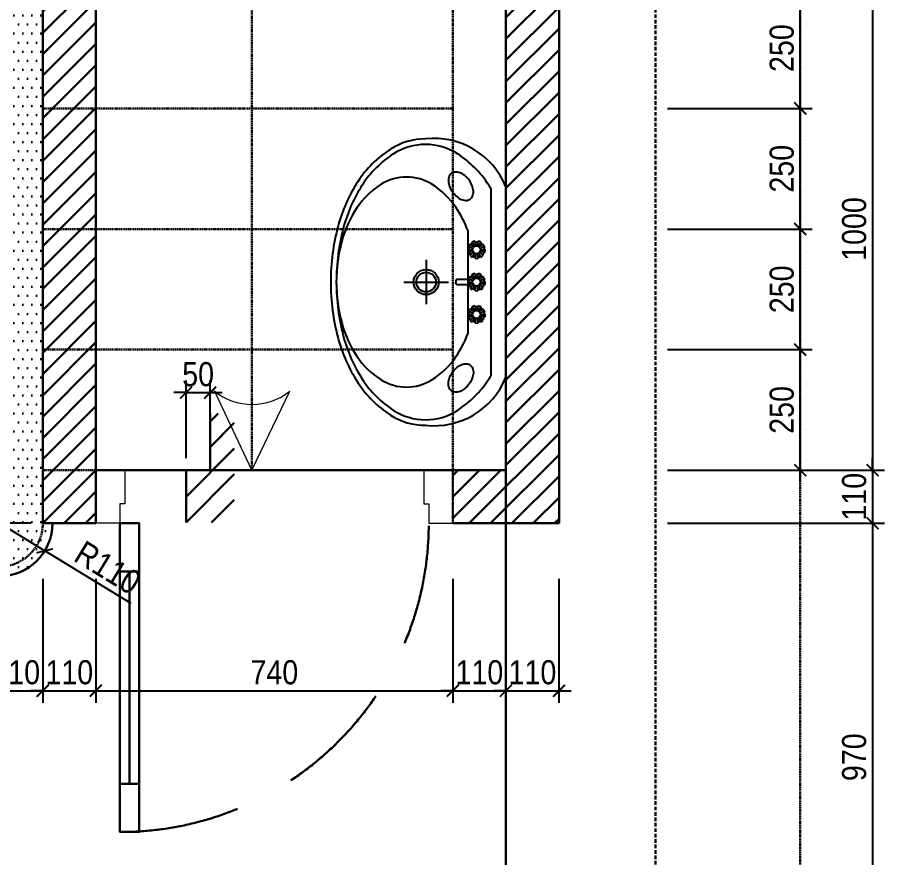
# Model space of a CAD drawing. Header units: millimetres. Extents: x -82962 to 19744, y -138000 to 4535.
# Drawn here: x -3158 to -1361, y -23119 to -21377 of the extents above; entities that cross this region are included whole.
import ezdxf

# ---------------------------------------------------------------- set-up
doc = ezdxf.new("R2010")
doc.units = ezdxf.units.MM
doc.header["$LTSCALE"] = 1000
doc.header["$MEASUREMENT"] = 0
doc.header["$PDMODE"] = 3
doc.linetypes.add('HIDDEN', pattern=[0.375, 0.25, -0.125])
doc.layers.get('0').update_dxf_attribs({"lineweight": 30})
doc.layers.get('DEFPOINTS').update_dxf_attribs({"color": 4, "lineweight": 30})
for name, color, linetype, lineweight in [('BANCONG', 42, 'Continuous', 13), ('I-SITE-BOUNDARY', 10, 'HIDDEN', 15), ('THAY', 4, 'Continuous', 30)]:
    doc.layers.add(name, color=color, linetype=linetype, lineweight=lineweight)
doc.layers.add('WC', color=8, linetype='Continuous')
doc.styles.add('ARIAL', font='arial.ttf', dxfattribs={"width": 0.85})
doc.dimstyles.new('DIM 1-100', dxfattribs={"dimscale": 0, "dimtxt": 2, "dimasz": 1, "dimexe": 1, "dimexo": 1, "dimgap": 0.5, "dimtad": 1, "dimdec": 4, "dimrnd": 1, "dimdsep": 46, "dimtxsty": 'ARIAL', "dimblk1": 'ARCHTICK', "dimblk2": 'ARCHTICK', "dimsah": 1, "dimcen": 2, "dimdle": 1, "dimclrd": 9, "dimclre": 9, "dimclrt": 1, "dimadec": 0, "dimazin": 0, "dimtfac": 1, "dimtdec": 4, "dimtix": 1, "dimtmove": 2, "dimatfit": 3, "dimldrblk": 'DOT', "dimfxl": 1, "dimtvp": 1, "dimtolj": 1, "dimarcsym": 0})

# ---------------------------------------------------------------- blocks, each defined once
blk = doc.blocks.new('muiten')
at = {"layer": 'BANCONG'}
for q in [(-445.5, -145.6), (-132.9, -146.8)]:
    blk.add_line((-288, 182), q, dxfattribs=at)
blk.add_arc((-289.9, -338.8), 248.1, 50.7233, 128.854, dxfattribs=at)
blk = doc.blocks.new('*U6')
blk.add_line((70, -100), (70, -540))
for points in [[(50, 0), (50, -640), (90, -640), (90, 0)], [(50, -100), (90, -100), (90, -540), (50, -540)]]:
    blk.add_lwpolyline(points, close=True)
at = {"linetype": 'HIDDEN'}
blk.add_arc((50, 0), 640, 270, 0, dxfattribs=at)
at = {"layer": 'I-SITE-BOUNDARY', "linetype": 'ByBlock'}
for points in [[(0, 110), (60, 110), (60, 40), (50, 40), (50, 0), (0, 0)], [(740, 110), (680, 110), (680, 40), (690, 40), (690, 0), (740, 0)]]:
    blk.add_lwpolyline(points, close=True, dxfattribs=at)
blk = doc.blocks.new('CR')
at = {"layer": 'WC'}
blk.add_line((-118, 218), (-118, 218), dxfattribs=at)
at = {"layer": 'WC', "color": 251}
for p, q in [((-31.4, 194.2), (-31.4, -194.2)), ((-79.1, 107.4), (-79.1, -107.4)), ((-62.1, 76.3), (-62.1, 76.3)), ((-165.4, 46), (-165.4, -46)), ((-211.4, 0), (-119.3, 0))]:
    blk.add_line(p, q, dxfattribs=at)
at = {"layer": 'WC', "color": 9}
for p, q in [((0, 197.4), (0, -197.4)), ((-104.1, 2.6), (-104.1, 0)), ((-104.1, -2.6), (-104.1, 0)), ((-79.1, 5.5), (-101.2, 5.5)), ((-79.1, -5.5), (-101.2, -5.5))]:
    blk.add_line(p, q, dxfattribs=at)
for points in [[(-166.8, 296.9, 0.143178), (-239.1, 275.7, 0.107175), (-307.2, 208, 0.078334), (-347.8, 116.7, 0.065639), (-363.2, 0)], [(-363.2, 0, 0.065639), (-347.8, -116.7, 0.078334), (-307.2, -208, 0.107175), (-239.1, -275.7, 0.143178), (-166.8, -296.9)]]:
    blk.add_lwpolyline(points, format="xyb", dxfattribs=at)
at = {"layer": 'WC', "color": 251}
for points in [[(-31.4, 194.2, 0.007157), (-36.1, 201.7, 0.107175), (-100.7, 266, 0.143178), (-166.8, 285.3, 0.143178), (-232.8, 266, 0.107175), (-297.5, 201.7, 0.078334), (-336.6, 113.7, 0.065639), (-351.6, 0)], [(-79.1, 107.4, 0.056362), (-103.1, 153.9, 0.107106), (-153.7, 202.7, 0.13951), (-206, 217.6, 0.13951), (-258.4, 202.7, 0.107106), (-309, 153.9, 0.079984), (-339.8, 86.6, 0.067673), (-351.6, 0)], [(-69.1, 68.5, 0.287577), (-69.5, 69.6, 0.063305), (-73.7, 71.9, 0.023946), (-77.8, 73.2)], [(-74.7, 78.6, 0.023946), (-71.5, 75.7, 0.063305), (-67.4, 73.3, 0.287577), (-66.3, 73.4)], [(-66.3, 73.4, 0.287577), (-65.9, 74.5, 0.063305), (-67.7, 78.9, 0.023946), (-69.9, 82.6)], [(-64.1, 84.7, 0.023946), (-63.5, 80.4, 0.063305), (-61.9, 75.9, 0.287577), (-61, 75.3)], [(-61, 75.3, 0.287577), (-60, 75.9, 0.063305), (-58.5, 80.4, 0.023946), (-57.9, 84.7)], [(-52.1, 82.6, 0.023946), (-54.3, 78.9, 0.063305), (-56, 74.5, 0.287577), (-55.7, 73.4)], [(-55.7, 73.4, 0.287577), (-54.6, 73.3, 0.063305), (-50.5, 75.7, 0.023946), (-47.3, 78.6)], [(-44.2, 73.2, 0.023946), (-48.3, 71.9, 0.063305), (-52.5, 69.6, 0.287577), (-52.9, 68.5)], [(-78.9, 67.1, 0.023946), (-74.5, 67, 0.063305), (-69.8, 67.7, 0.287577), (-69.1, 68.5)], [(-68.1, 63, 0.287577), (-69.1, 63.5, 0.063305), (-73.8, 62.6, 0.023946), (-77.8, 61)], [(-74.7, 55.6, 0.023946), (-71.3, 58.3, 0.063305), (-68.1, 61.9, 0.287577), (-68.1, 63)], [(-63.8, 59.4, 0.287577), (-64.9, 59.2, 0.063305), (-67.9, 55.4, 0.023946), (-69.9, 51.6)], [(-64.1, 49.5, 0.023946), (-63.2, 53.7, 0.063305), (-63.1, 58.5, 0.287577), (-63.8, 59.4)], [(-58.2, 59.4, 0.287577), (-58.9, 58.5, 0.063305), (-58.7, 53.7, 0.023946), (-57.9, 49.5)], [(-52, 51.6, 0.023946), (-54.1, 55.4, 0.063305), (-57.1, 59.2, 0.287577), (-58.2, 59.4)], [(-53.9, 63, 0.287577), (-53.8, 61.9, 0.063305), (-50.7, 58.3, 0.023946), (-47.3, 55.6)], [(-44.2, 61, 0.023946), (-48.2, 62.6, 0.063305), (-52.9, 63.5, 0.287577), (-53.9, 63)], [(-52.9, 68.5, 0.287577), (-52.1, 67.7, 0.063305), (-47.4, 67, 0.023946), (-43.1, 67.1)], [(-351.6, 0, 0.065639), (-336.6, -113.7, 0.078334), (-297.5, -201.7, 0.107175), (-232.8, -266, 0.143178), (-166.8, -285.3, 0.143178), (-100.7, -266, 0.107175), (-36.1, -201.7, 0.007157), (-31.4, -194.2)], [(-351.6, 0, 0.067673), (-339.8, -86.6, 0.079984), (-309, -153.9, 0.107106), (-258.4, -202.7, 0.13951), (-206, -217.6, 0.13951), (-153.7, -202.7, 0.107106), (-103.1, -153.9, 0.056362), (-79.1, -107.4)], [(-78.9, 0, 0.023946), (-74.5, -0.1, 0.063305), (-69.8, 0.6, 0.287577), (-69.1, 1.4)], [(-69.1, 1.4, 0.287577), (-69.5, 2.5, 0.063305), (-73.7, 4.8, 0.023946), (-77.8, 6.1)], [(-74.7, 11.5, 0.023946), (-71.5, 8.6, 0.063305), (-67.4, 6.1, 0.287577), (-66.3, 6.3)], [(-66.3, 6.3, 0.287577), (-65.9, 7.4, 0.063305), (-67.7, 11.8, 0.023946), (-69.9, 15.5)], [(-64.1, 17.6, 0.023946), (-63.5, 13.3, 0.063305), (-61.9, 8.8, 0.287577), (-61, 8.2)], [(-61, 8.2, 0.287577), (-60, 8.8, 0.063305), (-58.5, 13.3, 0.023946), (-57.9, 17.6)], [(-52.1, 15.5, 0.023946), (-54.3, 11.8, 0.063305), (-56, 7.4, 0.287577), (-55.7, 6.3)], [(-55.7, 6.3, 0.287577), (-54.6, 6.1, 0.063305), (-50.5, 8.6, 0.023946), (-47.3, 11.5)], [(-44.2, 6.1, 0.023946), (-48.3, 4.8, 0.063305), (-52.5, 2.5, 0.287577), (-52.9, 1.4)], [(-52.9, 1.4, 0.287577), (-52.1, 0.6, 0.063305), (-47.4, -0.1, 0.023946), (-43.1, 0)], [(-68.1, -4.1, 0.287577), (-69.1, -3.6, 0.063305), (-73.8, -4.5, 0.023946), (-77.8, -6.1)], [(-74.7, -11.5, 0.023946), (-71.3, -8.8, 0.063305), (-68.1, -5.2, 0.287577), (-68.1, -4.1)], [(-63.8, -7.7, 0.287577), (-64.9, -8, 0.063305), (-67.9, -11.7, 0.023946), (-69.9, -15.5)], [(-64.1, -17.6, 0.023946), (-63.2, -13.4, 0.063305), (-63.1, -8.6, 0.287577), (-63.8, -7.7)], [(-58.2, -7.7, 0.287577), (-58.9, -8.6, 0.063305), (-58.7, -13.4, 0.023946), (-57.9, -17.6)], [(-52, -15.5, 0.023946), (-54.1, -11.7, 0.063305), (-57.1, -8, 0.287577), (-58.2, -7.7)], [(-53.9, -4.1, 0.287577), (-53.8, -5.2, 0.063305), (-50.7, -8.8, 0.023946), (-47.3, -11.5)], [(-44.2, -6.1, 0.023946), (-48.2, -4.5, 0.063305), (-52.9, -3.6, 0.287577), (-53.9, -4.1)], [(-66.3, -60.8, 0.287577), (-65.9, -59.7, 0.063305), (-67.7, -55.3, 0.023946), (-69.9, -51.6)], [(-64.1, -49.5, 0.023946), (-63.5, -53.8, 0.063305), (-61.9, -58.3, 0.287577), (-61, -58.9)], [(-61, -58.9, 0.287577), (-60, -58.3, 0.063305), (-58.5, -53.8, 0.023946), (-57.9, -49.5)], [(-52.1, -51.6, 0.023946), (-54.3, -55.3, 0.063305), (-56, -59.7, 0.287577), (-55.7, -60.8)], [(-78.9, -67.1, 0.023946), (-74.5, -67.2, 0.063305), (-69.8, -66.5, 0.287577), (-69.1, -65.7)], [(-69.1, -65.7, 0.287577), (-69.5, -64.6, 0.063305), (-73.7, -62.4, 0.023946), (-77.8, -61)], [(-68.1, -71.2, 0.287577), (-69.1, -70.7, 0.063305), (-73.8, -71.6, 0.023946), (-77.8, -73.2)], [(-74.7, -55.6, 0.023946), (-71.5, -58.5, 0.063305), (-67.4, -61, 0.287577), (-66.3, -60.8)], [(-74.7, -78.6, 0.023946), (-71.3, -75.9, 0.063305), (-68.1, -72.4, 0.287577), (-68.1, -71.2)], [(-55.7, -60.8, 0.287577), (-54.6, -61, 0.063305), (-50.5, -58.5, 0.023946), (-47.3, -55.6)], [(-53.9, -71.2, 0.287577), (-53.8, -72.4, 0.063305), (-50.7, -75.9, 0.023946), (-47.3, -78.6)], [(-44.2, -73.2, 0.023946), (-48.2, -71.6, 0.063305), (-52.9, -70.7, 0.287577), (-53.9, -71.2)], [(-44.2, -61, 0.023946), (-48.3, -62.4, 0.063305), (-52.5, -64.6, 0.287577), (-52.9, -65.7)], [(-52.9, -65.7, 0.287577), (-52.1, -66.5, 0.063305), (-47.4, -67.2, 0.023946), (-43.1, -67.1)], [(-63.8, -74.8, 0.287577), (-64.9, -75.1, 0.063305), (-67.9, -78.8, 0.023946), (-69.9, -82.6)], [(-64.1, -84.7, 0.023946), (-63.2, -80.5, 0.063305), (-63.1, -75.7, 0.287577), (-63.8, -74.8)], [(-58.2, -74.8, 0.287577), (-58.9, -75.7, 0.063305), (-58.7, -80.5, 0.023946), (-57.9, -84.7)], [(-52, -82.6, 0.023946), (-54.1, -78.8, 0.063305), (-57.1, -75.1, 0.287577), (-58.2, -74.8)]]:
    blk.add_lwpolyline(points, format="xyb", dxfattribs=at)
at = {"layer": 'WC', "color": 9}
for points in [[(-112.8, 225.5, 0.144576), (-117.6, 219.3, 0.107176), (-119.2, 208.9, 0.07771), (-116.8, 198.1, 0.064887), (-110.5, 186.4, 0.064887), (-101.3, 176.7, 0.07771), (-91.7, 171.1, 0.107176), (-81.4, 169.4, 0.144576), (-74, 172.1, 0.144576), (-69.2, 178.3, 0.107176), (-67.5, 188.7, 0.07771), (-69.9, 199.5, 0.064887), (-76.2, 211.2, 0.064887), (-85.4, 220.9, 0.07771), (-95, 226.5, 0.107176), (-105.3, 228.2, 0.144576)], [(-112.8, -225.5, -0.144576), (-117.6, -219.3, -0.107176), (-119.2, -208.9, -0.07771), (-116.8, -198.1, -0.064887), (-110.5, -186.4, -0.064887), (-101.3, -176.7, -0.07771), (-91.7, -171.1, -0.107176), (-81.4, -169.4, -0.144576), (-74, -172.1, -0.144576), (-69.2, -178.3, -0.107176), (-67.5, -188.7, -0.07771), (-69.9, -199.5, -0.064887), (-76.2, -211.2, -0.064887), (-85.4, -220.9, -0.07771), (-95, -226.5, -0.107176), (-105.3, -228.2, -0.144576)]]:
    blk.add_lwpolyline(points, format="xyb", close=True, dxfattribs=at)
at = {"layer": 'WC'}
for centre in [(-61, 67.1), (-61, 0), (-61, -67.1)]:
    blk.add_circle(centre, 8.22, dxfattribs=at)
at = {"layer": 'WC', "color": 251}
blk.add_circle((-165.4, 0), 26, dxfattribs=at)
at = {"layer": 'WC', "color": 9}
blk.add_circle((-165.4, 0), 20.3, dxfattribs=at)
for centre, radius, start, end in [((-149, 137), 160.8, 22.0633, 96.3348), ((-101.2, 2.6), 2.89, 90, 180), ((-101.2, -2.6), 2.89, 180, 270), ((-149, -137), 160.8, 263.6652, 337.9367)]:
    blk.add_arc(centre, radius, start, end, dxfattribs=at)
at = {"layer": 'WC', "color": 251}
for centre, radius, start, end in [((-79.9, 70.4), 3.5, 286.9937, 53.0063), ((-61, 67.1), 17.9, 140.0496, 159.9504), ((-73.3, 81.8), 3.5, 246.9937, 13.0063), ((-61, 67.1), 17.9, 100.0496, 119.9504), ((-61, 86.3), 3.5, 206.9937, 333.0063), ((-61, 67.1), 17.9, 60.0496, 79.9504), ((-48.6, 81.8), 3.5, 166.9937, 293.0063), ((-61, 67.1), 17.9, 20.0496, 39.9504), ((-42.1, 70.4), 3.5, 126.9937, 253.0063), ((-61, 67.1), 17.9, 180.0496, 199.9504), ((-77.6, 57.5), 3.5, 326.9937, 93.0063), ((-61, 67.1), 17.9, 220.0496, 239.9504), ((-61, 67.1), 17.9, 300.0496, 319.9504), ((-44.4, 57.5), 3.5, 86.9937, 213.0063), ((-61, 67.1), 17.9, 340.0496, 359.9504), ((-67.6, 49.1), 3.5, 6.9937, 133.0063), ((-61, 67.1), 17.9, 260.0496, 279.9504), ((-54.4, 49.1), 3.5, 46.9937, 173.0063), ((-79.9, 3.3), 3.5, 286.9937, 53.0063), ((-61, 0), 17.9, 140.0496, 159.9504), ((-73.3, 14.7), 3.5, 246.9937, 13.0063), ((-61, 0), 17.9, 100.0496, 119.9504), ((-61, 19.2), 3.5, 206.9937, 333.0063), ((-61, 0), 17.9, 60.0496, 79.9504), ((-48.6, 14.7), 3.5, 166.9937, 293.0063), ((-61, 0), 17.9, 20.0496, 39.9504), ((-42.1, 3.3), 3.5, 126.9937, 253.0063), ((-61, 0), 17.9, 180.0496, 199.9504), ((-77.6, -9.6), 3.5, 326.9937, 93.0063), ((-61, 0), 17.9, 220.0496, 239.9504), ((-67.6, -18), 3.5, 6.9937, 133.0063), ((-61, 0), 17.9, 260.0496, 279.9504), ((-54.4, -18), 3.5, 46.9937, 173.0063), ((-61, 0), 17.9, 300.0496, 319.9504), ((-44.4, -9.6), 3.5, 86.9937, 213.0063), ((-61, 0), 17.9, 340.0496, 359.9504), ((-73.3, -52.4), 3.5, 246.9937, 13.0063), ((-61, -67.1), 17.9, 100.0496, 119.9504), ((-61, -47.9), 3.5, 206.9937, 333.0063), ((-61, -67.1), 17.9, 60.0496, 79.9504), ((-48.6, -52.4), 3.5, 166.9937, 293.0063), ((-79.9, -63.8), 3.5, 286.9937, 53.0063), ((-61, -67.1), 17.9, 180.0496, 199.9504), ((-61, -67.1), 17.9, 140.0496, 159.9504), ((-61, -67.1), 17.9, 20.0496, 39.9504), ((-42.1, -63.8), 3.5, 126.9937, 253.0063), ((-61, -67.1), 17.9, 340.0496, 359.9504), ((-77.6, -76.7), 3.5, 326.9937, 93.0063), ((-61, -67.1), 17.9, 220.0496, 239.9504), ((-67.6, -85.2), 3.5, 6.9937, 133.0063), ((-61, -67.1), 17.9, 260.0496, 279.9504), ((-54.4, -85.2), 3.5, 46.9937, 173.0063), ((-61, -67.1), 17.9, 300.0496, 319.9504), ((-44.4, -76.7), 3.5, 86.9937, 213.0063)]:
    blk.add_arc(centre, radius, start, end, dxfattribs=at)
blk = doc.blocks.new('RUAP')
at = {"layer": 'WC', "xscale": -1, "rotation": 180.0000000000014}
blk.add_blockref('CR', (0, 0), dxfattribs=at)
blk = doc.blocks.new('_ARCHTICK')
at = {"color": 0, "linetype": 'ByBlock', "const_width": 0.15}
blk.add_lwpolyline([(-0.5, -0.5), (0.5, 0.5)], dxfattribs=at)
blk = doc.blocks.new('*D169')
at = {"layer": 'DEFPOINTS', "color": 0, "ltscale": 0.2, "transparency": 16777216}
for p in [(-3105.6, -22515.5), (-2995.6, -22515.5), (-2995.6, -22772.7)]:
    blk.add_point(p, dxfattribs=at)
at = {"layer": 'THAY', "color": 9, "lineweight": -2, "ltscale": 0.2, "transparency": 16777216}
for p, q in [((-3105.6, -22540.5), (-3105.6, -22797.7)), ((-2995.6, -22540.5), (-2995.6, -22797.7)), ((-3105.6, -22772.7), (-3130.6, -22772.7)), ((-3105.6, -22772.7), (-2995.6, -22772.7)), ((-2995.6, -22772.7), (-2970.6, -22772.7))]:
    blk.add_line(p, q, dxfattribs=at)
at = {"layer": 'THAY', "color": 9, "lineweight": -2, "ltscale": 0.2, "transparency": 16777216, "xscale": 25, "yscale": 25, "zscale": 25}
blk.add_blockref('_ARCHTICK', (-3105.6, -22772.7), dxfattribs=at)
at = {"layer": 'THAY', "color": 9, "lineweight": -2, "ltscale": 0.2, "transparency": 16777216, "xscale": 25, "yscale": 25, "zscale": 25, "rotation": 180}
blk.add_blockref('_ARCHTICK', (-2995.6, -22772.7), dxfattribs=at)
at = {"layer": 'THAY', "color": 1, "ltscale": 0.2, "transparency": 16777216, "insert": (-3050.6, -22734.7), "char_height": 50, "attachment_point": 5, "style": 'ARIAL'}
blk.add_mtext('\\A1;110', dxfattribs=at)
blk = doc.blocks.new('_DOT')
at = {"color": 0, "linetype": 'ByBlock', "ltscale": 10}
blk.add_line((-0.5, 0), (-1, 0), dxfattribs=at)
at = {"color": 0, "linetype": 'ByBlock', "ltscale": 10, "const_width": 0.5}
blk.add_lwpolyline([(-0.25, 0, 1), (0.25, 0, 1)], format="xyb", close=True, dxfattribs=at)
blk = doc.blocks.new('*D170')
at = {"layer": 'DEFPOINTS', "color": 0, "ltscale": 0.2, "transparency": 16777216}
for p in [(-2995.6, -22515.5), (-2255.6, -22515.5), (-2255.6, -22772.7)]:
    blk.add_point(p, dxfattribs=at)
at = {"layer": 'THAY', "color": 9, "lineweight": -2, "ltscale": 0.2, "transparency": 16777216}
for p, q in [((-2995.6, -22540.5), (-2995.6, -22797.7)), ((-2255.6, -22540.5), (-2255.6, -22797.7)), ((-3020.6, -22772.7), (-2230.6, -22772.7))]:
    blk.add_line(p, q, dxfattribs=at)
at = {"layer": 'THAY', "color": 9, "lineweight": -2, "ltscale": 0.2, "transparency": 16777216, "xscale": 25, "yscale": 25, "zscale": 25, "rotation": 180}
blk.add_blockref('_ARCHTICK', (-2995.6, -22772.7), dxfattribs=at)
at = {"layer": 'THAY', "color": 9, "lineweight": -2, "ltscale": 0.2, "transparency": 16777216, "xscale": 25, "yscale": 25, "zscale": 25}
blk.add_blockref('_ARCHTICK', (-2255.6, -22772.7), dxfattribs=at)
at = {"layer": 'THAY', "color": 1, "ltscale": 0.2, "transparency": 16777216, "insert": (-2625.6, -22734.7), "char_height": 50, "attachment_point": 5, "style": 'ARIAL'}
blk.add_mtext('\\A1;740', dxfattribs=at)
blk = doc.blocks.new('*D171')
at = {"layer": 'DEFPOINTS', "color": 0, "ltscale": 0.2, "transparency": 16777216}
for p in [(-2255.6, -22515.5), (-2145.6, -22515.5), (-2145.6, -22772.7)]:
    blk.add_point(p, dxfattribs=at)
at = {"layer": 'THAY', "color": 9, "lineweight": -2, "ltscale": 0.2, "transparency": 16777216}
for p, q in [((-2255.6, -22540.5), (-2255.6, -22797.7)), ((-2145.6, -22540.5), (-2145.6, -22797.7)), ((-2255.6, -22772.7), (-2280.6, -22772.7)), ((-2255.6, -22772.7), (-2145.6, -22772.7)), ((-2145.6, -22772.7), (-2120.6, -22772.7))]:
    blk.add_line(p, q, dxfattribs=at)
at = {"layer": 'THAY', "color": 9, "lineweight": -2, "ltscale": 0.2, "transparency": 16777216, "xscale": 25, "yscale": 25, "zscale": 25}
blk.add_blockref('_ARCHTICK', (-2255.6, -22772.7), dxfattribs=at)
at = {"layer": 'THAY', "color": 9, "lineweight": -2, "ltscale": 0.2, "transparency": 16777216, "xscale": 25, "yscale": 25, "zscale": 25, "rotation": 180}
blk.add_blockref('_ARCHTICK', (-2145.6, -22772.7), dxfattribs=at)
at = {"layer": 'THAY', "color": 1, "ltscale": 0.2, "transparency": 16777216, "insert": (-2200.6, -22734.7), "char_height": 50, "attachment_point": 5, "style": 'ARIAL'}
blk.add_mtext('\\A1;110', dxfattribs=at)
blk = doc.blocks.new('*D172')
at = {"layer": 'DEFPOINTS', "color": 0, "ltscale": 0.2, "transparency": 16777216}
for p in [(-2145.6, -22515.5), (-2035.6, -22515.5), (-2035.6, -22772.7)]:
    blk.add_point(p, dxfattribs=at)
at = {"layer": 'THAY', "color": 9, "lineweight": -2, "ltscale": 0.2, "transparency": 16777216}
for p, q in [((-2145.6, -22540.5), (-2145.6, -22797.7)), ((-2035.6, -22540.5), (-2035.6, -22797.7)), ((-2145.6, -22772.7), (-2170.6, -22772.7)), ((-2145.6, -22772.7), (-2035.6, -22772.7)), ((-2035.6, -22772.7), (-2010.6, -22772.7))]:
    blk.add_line(p, q, dxfattribs=at)
at = {"layer": 'THAY', "color": 9, "lineweight": -2, "ltscale": 0.2, "transparency": 16777216, "xscale": 25, "yscale": 25, "zscale": 25}
blk.add_blockref('_ARCHTICK', (-2145.6, -22772.7), dxfattribs=at)
at = {"layer": 'THAY', "color": 9, "lineweight": -2, "ltscale": 0.2, "transparency": 16777216, "xscale": 25, "yscale": 25, "zscale": 25, "rotation": 180}
blk.add_blockref('_ARCHTICK', (-2035.6, -22772.7), dxfattribs=at)
at = {"layer": 'THAY', "color": 1, "ltscale": 0.2, "transparency": 16777216, "insert": (-2090.6, -22734.7), "char_height": 50, "attachment_point": 5, "style": 'ARIAL'}
blk.add_mtext('\\A1;110', dxfattribs=at)
blk = doc.blocks.new('*D176')
at = {"layer": 'DEFPOINTS', "color": 0, "ltscale": 0.2, "transparency": 16777216}
for p in [(-1835.6, -21315.5), (-1835.6, -22315.5), (-1385.6, -22315.5)]:
    blk.add_point(p, dxfattribs=at)
at = {"layer": 'THAY', "color": 9, "lineweight": -2, "ltscale": 0.2, "transparency": 16777216}
for p, q in [((-1385.6, -21290.5), (-1385.6, -22340.5)), ((-1810.6, -21315.5), (-1360.6, -21315.5)), ((-1810.6, -22315.5), (-1360.6, -22315.5))]:
    blk.add_line(p, q, dxfattribs=at)
at = {"layer": 'THAY', "color": 9, "lineweight": -2, "ltscale": 0.2, "transparency": 16777216, "xscale": 25, "yscale": 25, "zscale": 25}
for p, rotation in [((-1385.6, -21315.5), 90), ((-1385.6, -22315.5), 270)]:
    blk.add_blockref('_ARCHTICK', p, dxfattribs=dict(at, rotation=rotation))
at = {"layer": 'THAY', "color": 1, "ltscale": 0.2, "transparency": 16777216, "insert": (-1423.6, -21815.5), "char_height": 50, "attachment_point": 5, "rotation": 90, "style": 'ARIAL'}
blk.add_mtext('\\A1;1000', dxfattribs=at)
blk = doc.blocks.new('*D177')
at = {"layer": 'DEFPOINTS', "color": 0, "ltscale": 0.2, "transparency": 16777216}
for p in [(-1835.6, -22315.5), (-1835.6, -22425.5), (-1385.6, -22425.5)]:
    blk.add_point(p, dxfattribs=at)
at = {"layer": 'THAY', "color": 9, "lineweight": -2, "ltscale": 0.2, "transparency": 16777216}
for p, q in [((-1385.6, -22315.5), (-1385.6, -22290.5)), ((-1810.6, -22315.5), (-1360.6, -22315.5)), ((-1385.6, -22315.5), (-1385.6, -22425.5)), ((-1810.6, -22425.5), (-1360.6, -22425.5)), ((-1385.6, -22425.5), (-1385.6, -22450.5))]:
    blk.add_line(p, q, dxfattribs=at)
at = {"layer": 'THAY', "color": 9, "lineweight": -2, "ltscale": 0.2, "transparency": 16777216, "xscale": 25, "yscale": 25, "zscale": 25}
for p, rotation in [((-1385.6, -22315.5), 270), ((-1385.6, -22425.5), 90)]:
    blk.add_blockref('_ARCHTICK', p, dxfattribs=dict(at, rotation=rotation))
at = {"layer": 'THAY', "color": 1, "ltscale": 0.2, "transparency": 16777216, "insert": (-1423.6, -22370.5), "char_height": 50, "attachment_point": 5, "rotation": 90, "style": 'ARIAL'}
blk.add_mtext('\\A1;110', dxfattribs=at)
blk = doc.blocks.new('*D178')
at = {"layer": 'DEFPOINTS', "color": 0, "ltscale": 0.2, "transparency": 16777216}
for p in [(-1835.6, -22425.5), (-1835.6, -23395.5), (-1385.6, -23395.5)]:
    blk.add_point(p, dxfattribs=at)
at = {"layer": 'THAY', "color": 9, "lineweight": -2, "ltscale": 0.2, "transparency": 16777216}
for p, q in [((-1385.6, -22400.5), (-1385.6, -23420.5)), ((-1810.6, -22425.5), (-1360.6, -22425.5)), ((-1810.6, -23395.5), (-1360.6, -23395.5))]:
    blk.add_line(p, q, dxfattribs=at)
at = {"layer": 'THAY', "color": 9, "lineweight": -2, "ltscale": 0.2, "transparency": 16777216, "xscale": 25, "yscale": 25, "zscale": 25}
for p, rotation in [((-1385.6, -22425.5), 90), ((-1385.6, -23395.5), 270)]:
    blk.add_blockref('_ARCHTICK', p, dxfattribs=dict(at, rotation=rotation))
at = {"layer": 'THAY', "color": 1, "ltscale": 0.2, "transparency": 16777216, "insert": (-1423.6, -22910.5), "char_height": 50, "attachment_point": 5, "rotation": 90, "style": 'ARIAL'}
blk.add_mtext('\\A1;970', dxfattribs=at)
blk = doc.blocks.new('*D188')
at = {"layer": 'DEFPOINTS', "color": 0, "ltscale": 0.2, "transparency": 16777216}
for p in [(-3105.6, -21315.5), (-3215.8, -22425.5), (-3105.6, -22425.5)]:
    blk.add_point(p, dxfattribs=at)
at = {"layer": 'THAY', "color": 9, "lineweight": -2, "ltscale": 0.2, "transparency": 16777216}
for p, q in [((-3215.8, -21290.5), (-3215.8, -22450.5)), ((-3130.6, -21315.5), (-3240.8, -21315.5)), ((-3130.6, -22425.5), (-3240.8, -22425.5))]:
    blk.add_line(p, q, dxfattribs=at)
at = {"layer": 'THAY', "color": 9, "lineweight": -2, "ltscale": 0.2, "transparency": 16777216, "xscale": 25, "yscale": 25, "zscale": 25}
for p, rotation in [((-3215.8, -21315.5), 90), ((-3215.8, -22425.5), 270)]:
    blk.add_blockref('_ARCHTICK', p, dxfattribs=dict(at, rotation=rotation))
at = {"layer": 'THAY', "color": 1, "ltscale": 0.2, "transparency": 16777216, "insert": (-3253.8, -21870.5), "char_height": 50, "attachment_point": 5, "rotation": 90, "style": 'ARIAL'}
blk.add_mtext('\\A1;1110', dxfattribs=at)
blk = doc.blocks.new('*D189')
at = {"layer": 'DEFPOINTS', "color": 0, "ltscale": 0.2, "transparency": 16777216}
for p in [(-1835.6, -22065.5), (-1535.6, -22065.5), (-1835.6, -22315.5)]:
    blk.add_point(p, dxfattribs=at)
at = {"layer": 'THAY', "color": 9, "lineweight": -2, "ltscale": 0.2, "transparency": 16777216}
for p, q in [((-1535.6, -22340.5), (-1535.6, -22040.5)), ((-1810.6, -22065.5), (-1510.6, -22065.5)), ((-1810.6, -22315.5), (-1510.6, -22315.5))]:
    blk.add_line(p, q, dxfattribs=at)
at = {"layer": 'THAY', "color": 9, "lineweight": -2, "ltscale": 0.2, "transparency": 16777216, "xscale": 25, "yscale": 25, "zscale": 25}
for p, rotation in [((-1535.6, -22065.5), 90), ((-1535.6, -22315.5), 270)]:
    blk.add_blockref('_ARCHTICK', p, dxfattribs=dict(at, rotation=rotation))
at = {"layer": 'THAY', "color": 1, "ltscale": 0.2, "transparency": 16777216, "insert": (-1573.6, -22190.5), "char_height": 50, "attachment_point": 5, "rotation": 90, "style": 'ARIAL'}
blk.add_mtext('\\A1;250', dxfattribs=at)
blk = doc.blocks.new('*D190')
at = {"layer": 'DEFPOINTS', "color": 0, "ltscale": 0.2, "transparency": 16777216}
for p in [(-1835.6, -21815.5), (-1535.6, -21815.5), (-1835.6, -22065.5)]:
    blk.add_point(p, dxfattribs=at)
at = {"layer": 'THAY', "color": 9, "lineweight": -2, "ltscale": 0.2, "transparency": 16777216}
for p, q in [((-1535.6, -22090.5), (-1535.6, -21790.5)), ((-1810.6, -21815.5), (-1510.6, -21815.5)), ((-1810.6, -22065.5), (-1510.6, -22065.5))]:
    blk.add_line(p, q, dxfattribs=at)
at = {"layer": 'THAY', "color": 9, "lineweight": -2, "ltscale": 0.2, "transparency": 16777216, "xscale": 25, "yscale": 25, "zscale": 25}
for p, rotation in [((-1535.6, -21815.5), 90), ((-1535.6, -22065.5), 270)]:
    blk.add_blockref('_ARCHTICK', p, dxfattribs=dict(at, rotation=rotation))
at = {"layer": 'THAY', "color": 1, "ltscale": 0.2, "transparency": 16777216, "insert": (-1573.6, -21940.5), "char_height": 50, "attachment_point": 5, "rotation": 90, "style": 'ARIAL'}
blk.add_mtext('\\A1;250', dxfattribs=at)
blk = doc.blocks.new('*D205')
at = {"layer": 'DEFPOINTS', "color": 0, "ltscale": 0.2, "transparency": 16777216}
for p in [(-3215.6, -22515.5), (-3105.6, -22540.5), (-3105.6, -22772.7)]:
    blk.add_point(p, dxfattribs=at)
at = {"layer": 'THAY', "color": 9, "lineweight": -2, "ltscale": 0.2, "transparency": 16777216}
for p, q in [((-3215.6, -22540.5), (-3215.6, -22797.7)), ((-3105.6, -22565.5), (-3105.6, -22797.7)), ((-3215.6, -22772.7), (-3240.6, -22772.7)), ((-3215.6, -22772.7), (-3105.6, -22772.7)), ((-3105.6, -22772.7), (-3080.6, -22772.7))]:
    blk.add_line(p, q, dxfattribs=at)
at = {"layer": 'THAY', "color": 9, "lineweight": -2, "ltscale": 0.2, "transparency": 16777216, "xscale": 25, "yscale": 25, "zscale": 25}
blk.add_blockref('_ARCHTICK', (-3215.6, -22772.7), dxfattribs=at)
at = {"layer": 'THAY', "color": 9, "lineweight": -2, "ltscale": 0.2, "transparency": 16777216, "xscale": 25, "yscale": 25, "zscale": 25, "rotation": 180}
blk.add_blockref('_ARCHTICK', (-3105.6, -22772.7), dxfattribs=at)
at = {"layer": 'THAY', "color": 1, "ltscale": 0.2, "transparency": 16777216, "insert": (-3160.6, -22734.7), "char_height": 50, "attachment_point": 5, "style": 'ARIAL'}
blk.add_mtext('\\A1;110', dxfattribs=at)
blk = doc.blocks.new('*D206')
at = {"layer": 'DEFPOINTS', "color": 0, "ltscale": 0.2, "transparency": 16777216}
for p in [(-3195.6, -22425.5), (-3101.6, -22482.7)]:
    blk.add_point(p, dxfattribs=at)
at = {"layer": 'THAY', "color": 9, "lineweight": -2, "ltscale": 0.2, "transparency": 16777216}
for p in [(-3195.6, -22425.5), (-2922.7, -22591.6)]:
    blk.add_line(p, (-3101.6, -22482.7), dxfattribs=at)
at = {"layer": 'THAY', "color": 9, "lineweight": -2, "ltscale": 0.2, "transparency": 16777216, "xscale": 25, "yscale": 25, "zscale": 25, "rotation": 148.6567024725307}
blk.add_blockref('_ARCHTICK', (-3101.6, -22482.7), dxfattribs=at)
at = {"layer": 'THAY', "color": 1, "ltscale": 0.2, "transparency": 16777216, "insert": (-2971, -22517.7), "char_height": 50, "attachment_point": 5, "rotation": 328.6567, "style": 'ARIAL'}
blk.add_mtext('\\A1;R110', dxfattribs=at)
blk = doc.blocks.new('*D274')
at = {"layer": 'DEFPOINTS', "color": 0, "ltscale": 0.2, "transparency": 16777216}
for p in [(-1835.6, -21565.5), (-1535.6, -21565.5), (-1835.6, -21815.5)]:
    blk.add_point(p, dxfattribs=at)
at = {"layer": 'THAY', "color": 9, "lineweight": -2, "ltscale": 0.2, "transparency": 16777216}
for p, q in [((-1535.6, -21840.5), (-1535.6, -21540.5)), ((-1810.6, -21565.5), (-1510.6, -21565.5)), ((-1810.6, -21815.5), (-1510.6, -21815.5))]:
    blk.add_line(p, q, dxfattribs=at)
at = {"layer": 'THAY', "color": 9, "lineweight": -2, "ltscale": 0.2, "transparency": 16777216, "xscale": 25, "yscale": 25, "zscale": 25}
for p, rotation in [((-1535.6, -21565.5), 90), ((-1535.6, -21815.5), 270)]:
    blk.add_blockref('_ARCHTICK', p, dxfattribs=dict(at, rotation=rotation))
at = {"layer": 'THAY', "color": 1, "ltscale": 0.2, "transparency": 16777216, "insert": (-1573.6, -21690.5), "char_height": 50, "attachment_point": 5, "rotation": 90, "style": 'ARIAL'}
blk.add_mtext('\\A1;250', dxfattribs=at)
blk = doc.blocks.new('*D275')
at = {"layer": 'DEFPOINTS', "color": 0, "ltscale": 0.2, "transparency": 16777216}
for p in [(-1835.6, -21315.5), (-1535.6, -21315.5), (-1835.6, -21565.5)]:
    blk.add_point(p, dxfattribs=at)
at = {"layer": 'THAY', "color": 9, "lineweight": -2, "ltscale": 0.2, "transparency": 16777216}
for p, q in [((-1535.6, -21590.5), (-1535.6, -21290.5)), ((-1810.6, -21315.5), (-1510.6, -21315.5)), ((-1810.6, -21565.5), (-1510.6, -21565.5))]:
    blk.add_line(p, q, dxfattribs=at)
at = {"layer": 'THAY', "color": 9, "lineweight": -2, "ltscale": 0.2, "transparency": 16777216, "xscale": 25, "yscale": 25, "zscale": 25}
for p, rotation in [((-1535.6, -21315.5), 90), ((-1535.6, -21565.5), 270)]:
    blk.add_blockref('_ARCHTICK', p, dxfattribs=dict(at, rotation=rotation))
at = {"layer": 'THAY', "color": 1, "ltscale": 0.2, "transparency": 16777216, "insert": (-1573.6, -21440.5), "char_height": 50, "attachment_point": 5, "rotation": 90, "style": 'ARIAL'}
blk.add_mtext('\\A1;250', dxfattribs=at)
blk = doc.blocks.new('*D276')
at = {"layer": 'DEFPOINTS', "color": 0, "ltscale": 0.2, "transparency": 16777216}
for p in [(-2758.6, -22154.7), (-2808.6, -22315.5), (-2758.6, -22315.5)]:
    blk.add_point(p, dxfattribs=at)
at = {"layer": 'THAY', "color": 9, "lineweight": -2, "ltscale": 0.2, "transparency": 16777216}
for p, q in [((-2808.6, -22290.5), (-2808.6, -22129.7)), ((-2758.6, -22290.5), (-2758.6, -22129.7)), ((-2808.6, -22154.7), (-2833.6, -22154.7)), ((-2808.6, -22154.7), (-2758.6, -22154.7)), ((-2758.6, -22154.7), (-2733.6, -22154.7))]:
    blk.add_line(p, q, dxfattribs=at)
at = {"layer": 'THAY', "color": 9, "lineweight": -2, "ltscale": 0.2, "transparency": 16777216, "xscale": 25, "yscale": 25, "zscale": 25}
blk.add_blockref('_ARCHTICK', (-2808.6, -22154.7), dxfattribs=at)
at = {"layer": 'THAY', "color": 9, "lineweight": -2, "ltscale": 0.2, "transparency": 16777216, "xscale": 25, "yscale": 25, "zscale": 25, "rotation": 180}
blk.add_blockref('_ARCHTICK', (-2758.6, -22154.7), dxfattribs=at)
at = {"layer": 'THAY', "color": 1, "ltscale": 0.2, "transparency": 16777216, "insert": (-2783.6, -22116.7), "char_height": 50, "attachment_point": 5, "style": 'ARIAL'}
blk.add_mtext('\\A1;50', dxfattribs=at)

msp = doc.modelspace()

# ---------------------------------------------------------------- hatches: boundary and pattern name
at = {"layer": 'THAY', "ltscale": 0.2}
h = msp.add_hatch(dxfattribs=at)
h.set_pattern_fill('ANSI31', color=256, scale=250, style=0)
h.set_pattern_definition([(45, (-3105.553, -22425.494), (-22.0971, 22.0971), [])])
h.paths.add_polyline_path([(-1835.55312, -20355.49444), (-2035.55312, -20355.49444), (-2035.55312, -20465.49444), (-1925.55312, -20465.49444), (-1925.55312, -20860.49444), (-2035.55312, -20860.49444), (-2035.55312, -20575.49444), (-2145.55312, -20575.49444), (-2145.55312, -22425.49444), (-2035.55312, -22425.49444), (-2035.55312, -20915.49444), (-1870.55312, -20915.49444), (-1870.55312, -20465.49444), (-1835.55312, -20465.49444)])
h.paths.add_polyline_path([(-2145.55312, -22315.49444), (-2255.55312, -22315.49444), (-2255.55312, -22425.49444), (-2145.55312, -22425.49444)])
h.paths.add_polyline_path([(-2995.55312, -20942.06592), (-3015.46657, -20934.85506), (-3105.55312, -21094.19484), (-3105.55312, -22425.49444), (-2995.55312, -22425.49444)])
h.paths.add_polyline_path([(-3015.46657, -20934.85506), (-3052.72228, -20921.3644), (-3105.55312, -21014.80847), (-3105.55312, -21094.19484)])
h.paths.add_polyline_path([(-3105.55312, -20846.09187), (-3105.55312, -21014.80847), (-3052.72228, -20921.3644), (-3015.46657, -20934.85506), (-3005.07614, -20916.47709)])
h.paths.add_polyline_path([(-2995.55312, -20827.97711), (-2998.68368, -20825.78411), (-3023.6894, -20870.01274), (-3105.55312, -20838.08388), (-3105.55312, -20846.09187), (-3005.07614, -20916.47709), (-2995.55312, -20899.63332)])
h.paths.add_polyline_path([(-2998.68368, -20825.78411), (-3060.65246, -20782.37431), (-2995.55312, -20807.76464), (-2995.55312, -20465.49444), (-3105.55312, -20465.49444), (-3105.55312, -20838.08388), (-3023.6894, -20870.01274)])
h = msp.add_hatch(dxfattribs=at)
h.set_pattern_fill('DOTS', color=256, scale=300, style=0)
h.set_pattern_definition([(0, (-4065.553, -22535.494), (9.375, 18.75), [0, -18.75])])
h.paths.add_polyline_path([(-3105.55312, -21315.49444), (-3215.55312, -21315.49444), (-3215.55312, -22295.49444), (-3245.55312, -22295.49444), (-3245.55312, -22425.49444), (-3235.96901, -22425.49444), (-3235.96901, -22482.42258), (-3278.8052, -22482.42258), (-3278.8052, -22425.49444), (-3275.55312, -22425.49444), (-3275.55312, -22295.49444), (-4005.55312, -22295.49444), (-4005.55312, -22425.49444), (-4002.30103, -22425.49444), (-4002.30103, -22482.42258), (-4045.13722, -22482.42258), (-4045.13722, -22425.49444), (-4035.55312, -22425.49444), (-4035.55312, -22295.49444), (-4065.55312, -22295.49444), (-4065.55312, -22535.49444), (-3215.55312, -22535.49444), (-3195.55312, -22535.49444, 0.4142135624), (-3085.55312, -22425.49444), (-3105.55312, -22425.49444)])
h = msp.add_hatch(dxfattribs=at)
h.set_pattern_fill('ANSI31', color=256, scale=300, style=0)
h.set_pattern_definition([(45, (-2808.604, -22423.582), (-26.5165, 26.5165), [])])
h.paths.add_polyline_path([(-2708.6037, -22198.10775), (-2758.6037, -22198.10775), (-2758.6037, -22315.49444), (-2708.6037, -22315.49444)])
h.paths.add_polyline_path([(-2708.6037, -22315.49444), (-2808.6037, -22315.49444), (-2808.6037, -22423.58209), (-2708.6037, -22423.58209)])

# ---------------------------------------------------------------- linework, layer by layer
at = {"layer": 'THAY', "ltscale": 0.01}
msp.add_line((-2145.55312, -23679.41976), (-2145.55312, -20251.09871), dxfattribs=at)
at = {"layer": 'THAY', "linetype": 'Continuous'}
for p, q in [((-3105.55312, -20465.49444), (-3105.55312, -22425.49444)), ((-2995.55312, -20465.49444), (-2995.55312, -22425.49444)), ((-2145.55312, -22315.49444), (-2145.55312, -20575.49444)), ((-2035.55312, -22425.49444), (-2035.55312, -20915.49444)), ((-2995.55312, -22315.49444), (-2940.55312, -22315.49444)), ((-2255.55312, -22315.49444), (-2145.55312, -22315.49444)), ((-3105.55312, -22425.49444), (-2995.55312, -22425.49444)), ((-2255.55312, -22425.49444), (-2145.55312, -22425.49444)), ((-2145.55312, -22425.49444), (-2035.55312, -22425.49444))]:
    msp.add_line(p, q, dxfattribs=at)
at = {"layer": 'THAY', "linetype": 'HIDDEN', "ltscale": 0.01}
for p, q in [((-2255.55312, -22425.49444), (-2255.55312, -20465.49444)), ((-2255.55312, -21565.49444), (-3105.55312, -21565.49444)), ((-2255.55312, -21815.49444), (-3105.55312, -21815.49444)), ((-2255.55312, -22065.49444), (-3105.55312, -22065.49444)), ((-2255.55312, -22315.49444), (-3105.55312, -22315.49444))]:
    msp.add_line(p, q, dxfattribs=at)
msp.add_lwpolyline([(-5635.55312, -19855.49444), (-1535.55312, -19855.49444), (-1535.55312, -24005.49444), (-5635.55312, -24005.49444)], close=True, dxfattribs=at)
at = {"layer": 'THAY', "linetype": 'HIDDEN', "ltscale": 0.03}
msp.add_lwpolyline([(-5335.55312, -20155.49444), (-1835.55312, -20155.49444), (-1835.55312, -23705.49444), (-5335.55312, -23705.49444)], close=True, dxfattribs=at)
at = {"layer": 'THAY', "linetype": 'HIDDEN', "ltscale": 0.01}
msp.add_lwpolyline([(-3620.00984, -22515.49444), (-3620.00984, -20860.49444), (-2672.38903, -20860.49444), (-2672.38903, -22315.49444)], dxfattribs=at)
at = {"layer": 'THAY', "linetype": 'Continuous'}
msp.add_lwpolyline([(-2808.6037, -22423.58209), (-2808.6037, -22315.49444), (-2758.6037, -22315.49444), (-2758.6037, -22198.10775)], dxfattribs=at)
at = {"layer": 'THAY'}
msp.add_lwpolyline([(-2995.55312, -22315.49444), (-2255.55312, -22315.49444)], dxfattribs=at)
at = {"layer": 'THAY', "linetype": 'HIDDEN', "ltscale": 0.01}
msp.add_arc((-3195.55312, -22425.49444), 90, 270, 0, dxfattribs=at)
at = {"layer": 'THAY'}
msp.add_arc((-3195.55312, -22425.49444), 110, 270, 0, dxfattribs=at)

# ---------------------------------------------------------------- block references
at = {"layer": 'THAY', "xscale": -1, "rotation": 180}
msp.add_blockref('RUAP', (-2145.55312, -21925.49444), dxfattribs=at)
at = {"layer": 'THAY', "linetype": 'HIDDEN', "ltscale": 0.2, "xscale": 0.5, "yscale": 0.5, "zscale": 0.5, "rotation": 180}
msp.add_blockref('muiten', (-2816.39144, -22224.5168), dxfattribs=at)
at = {"layer": 'THAY', "ltscale": 100}
msp.add_blockref('*U6', (-2995.55312, -22425.49444), dxfattribs=at)

# ---------------------------------------------------------------- dimensions: what is measured, and where the dimension line sits
at = {"layer": 'THAY', "ltscale": 0.2}
for base, p1, p2, picture, middle in [((-3215.79403, -22425.49444), (-3105.55312, -21315.49444), (-3105.55312, -22425.49444), '*D188', (-3253.82268, -21870.49444)), ((-1385.55312, -22315.49444), (-1835.55312, -21315.49444), (-1835.55312, -22315.49444), '*D176', (-1423.58177, -21815.49444)), ((-1535.55312, -21315.49444), (-1835.55312, -21565.49444), (-1835.55312, -21315.49444), '*D275', (-1573.58177, -21440.49444)), ((-1535.55312, -21565.49444), (-1835.55312, -21815.49444), (-1835.55312, -21565.49444), '*D274', (-1573.58177, -21690.49444)), ((-1535.55312, -21815.49444), (-1835.55312, -22065.49444), (-1835.55312, -21815.49444), '*D190', (-1573.58177, -21940.49444)), ((-1535.55312, -22065.49444), (-1835.55312, -22315.49444), (-1835.55312, -22065.49444), '*D189', (-1573.58177, -22190.49444)), ((-1385.55312, -22425.49444), (-1835.55312, -22315.49444), (-1835.55312, -22425.49444), '*D177', (-1423.58177, -22370.49444)), ((-1385.55312, -23395.49444), (-1835.55312, -22425.49444), (-1835.55312, -23395.49444), '*D178', (-1423.58177, -22910.49444))]:
    dim = msp.add_linear_dim(base=base, p1=p1, p2=p2, angle=90, dimstyle='DIM 1-100', override={"dimscale": 25}, dxfattribs=at)
    dim.commit()
    dim.dimension.update_dxf_attribs({"geometry": picture, "text_midpoint": middle})
for base, p1, p2, picture, middle in [((-2758.6037, -22154.72542), (-2808.6037, -22315.49444), (-2758.6037, -22315.49444), '*D276', (-2783.6037, -22116.69677)), ((-3105.55312, -22772.74346), (-3215.55312, -22515.49444), (-3105.55312, -22540.49444), '*D205', (-3160.55312, -22734.71481)), ((-2995.55312, -22772.74346), (-3105.55312, -22515.49444), (-2995.55312, -22515.49444), '*D169', (-3050.55312, -22734.71481)), ((-2255.55312, -22772.74346), (-2995.55312, -22515.49444), (-2255.55312, -22515.49444), '*D170', (-2625.55312, -22734.71481)), ((-2145.55312, -22772.74346), (-2255.55312, -22515.49444), (-2145.55312, -22515.49444), '*D171', (-2200.55312, -22734.71481)), ((-2035.55312, -22772.74346), (-2145.55312, -22515.49444), (-2035.55312, -22515.49444), '*D172', (-2090.55312, -22734.71481))]:
    dim = msp.add_linear_dim(base=base, p1=p1, p2=p2, dimstyle='DIM 1-100', override={"dimscale": 25}, dxfattribs=at)
    dim.commit()
    dim.dimension.update_dxf_attribs({"geometry": picture, "text_midpoint": middle})
dim = msp.add_radius_dim(center=(-3195.55312, -22425.49444), mpoint=(-3101.60586, -22482.71256), dimstyle='DIM 1-100', override={"dimscale": 25}, dxfattribs=at)
dim.commit()
dim.dimension.update_dxf_attribs({"geometry": '*D206', "text_midpoint": (-2971.04008, -22517.70641)})

doc.saveas('drawing.dxf')
